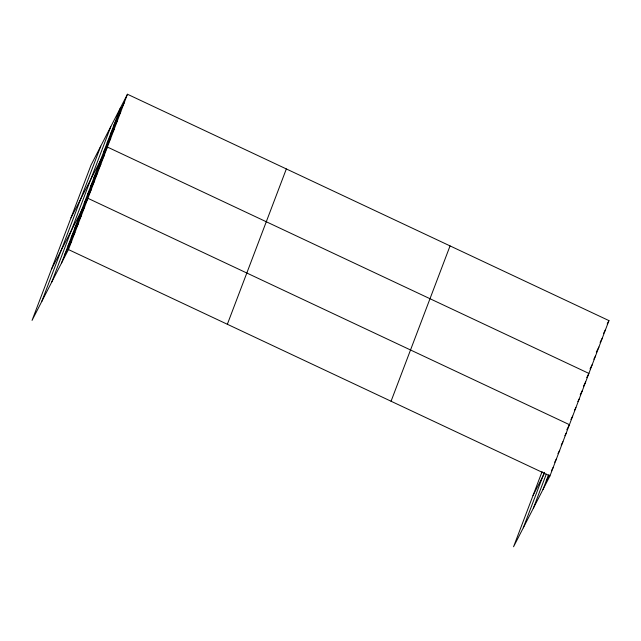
<?xml version="1.0" encoding="UTF-8"?>
<svg xmlns="http://www.w3.org/2000/svg" width="641" height="641" viewBox="0 0 641 641"><rect width="100%" height="100%" fill="white"/><g stroke="black" fill="none" stroke-linecap="round" stroke-linejoin="round"><path stroke-width="0.96" d="M41.769 301.478L100.765 146.148M51.785 281.992L110.781 126.662M61.504 263.074L120.5 107.744M127.447 94.235L91.046 165.058L32.05 320.388L68.451 249.565L127.447 94.235L608.95 320.612L549.954 475.942L513.553 546.765L542.11 471.584M227.347 324.274L286.343 168.936M391.058 401.234L450.054 245.904M523.28 527.847L544.369 472.321M533.296 508.361L546.268 474.188M543.015 489.452L548.528 474.925M117.159 116.542L124.098 103.041M113.818 125.348L120.756 111.838M110.476 134.153L117.415 120.644M107.127 142.951L114.074 129.442M103.786 151.757L110.725 138.248M70.991 217.876L107.384 147.045L588.895 373.423L586.723 377.645M97.2 169.096L104.138 155.595M93.955 177.645L100.893 164.136M90.71 186.186L97.648 172.677M87.464 194.728L94.403 181.219M84.219 203.269L91.158 189.768M51.52 269.132L87.913 198.309L569.424 424.679L566.82 429.75M77.729 220.36L84.668 206.851M74.484 228.901L81.431 215.392M71.239 237.442L78.186 223.941M67.994 245.992L74.941 232.483M64.749 254.533L71.696 241.024M607.211 323.985L608.95 320.612M603.437 333.632L605.609 329.41M600.096 342.438L602.268 338.216M596.314 352.077L598.918 347.013M593.838 359.192L595.577 355.819M590.065 368.839L592.236 364.617M583.478 386.186L585.65 381.964M580.233 394.728L582.405 390.505M577.853 401.587L579.16 399.055M574.608 410.128L575.914 407.596M570.931 419.518L572.669 416.137M533.024 495.501L544.57 473.05M564.873 435.76L566.179 433.228M561.196 445.142L562.934 441.769M557.95 453.684L559.689 450.311M554.705 462.233L556.444 458.852M546.26 480.902L549.297 474.997M551.46 470.774L553.199 467.401M68.451 249.565L549.954 475.942"/></g></svg>
